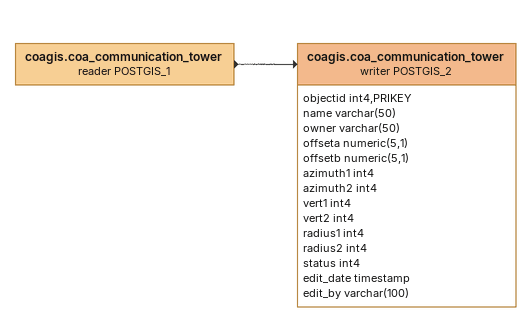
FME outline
coagis.coa_communication_tower (reader POSTGIS_1)
    -> coagis.coa_communication_tower (writer POSTGIS_2)
coagis.coa_communication_tower (writer POSTGIS_2)
    attributes: objectid int4,PRIKEY, name varchar(50), owner varchar(50), offseta numeric(5,1), offsetb numeric(5,1), azimuth1 int4, azimuth2 int4, vert1 int4, vert2 int4, radius1 int4, radius2 int4, status int4, edit_date timestamp, edit_by varchar(100)
